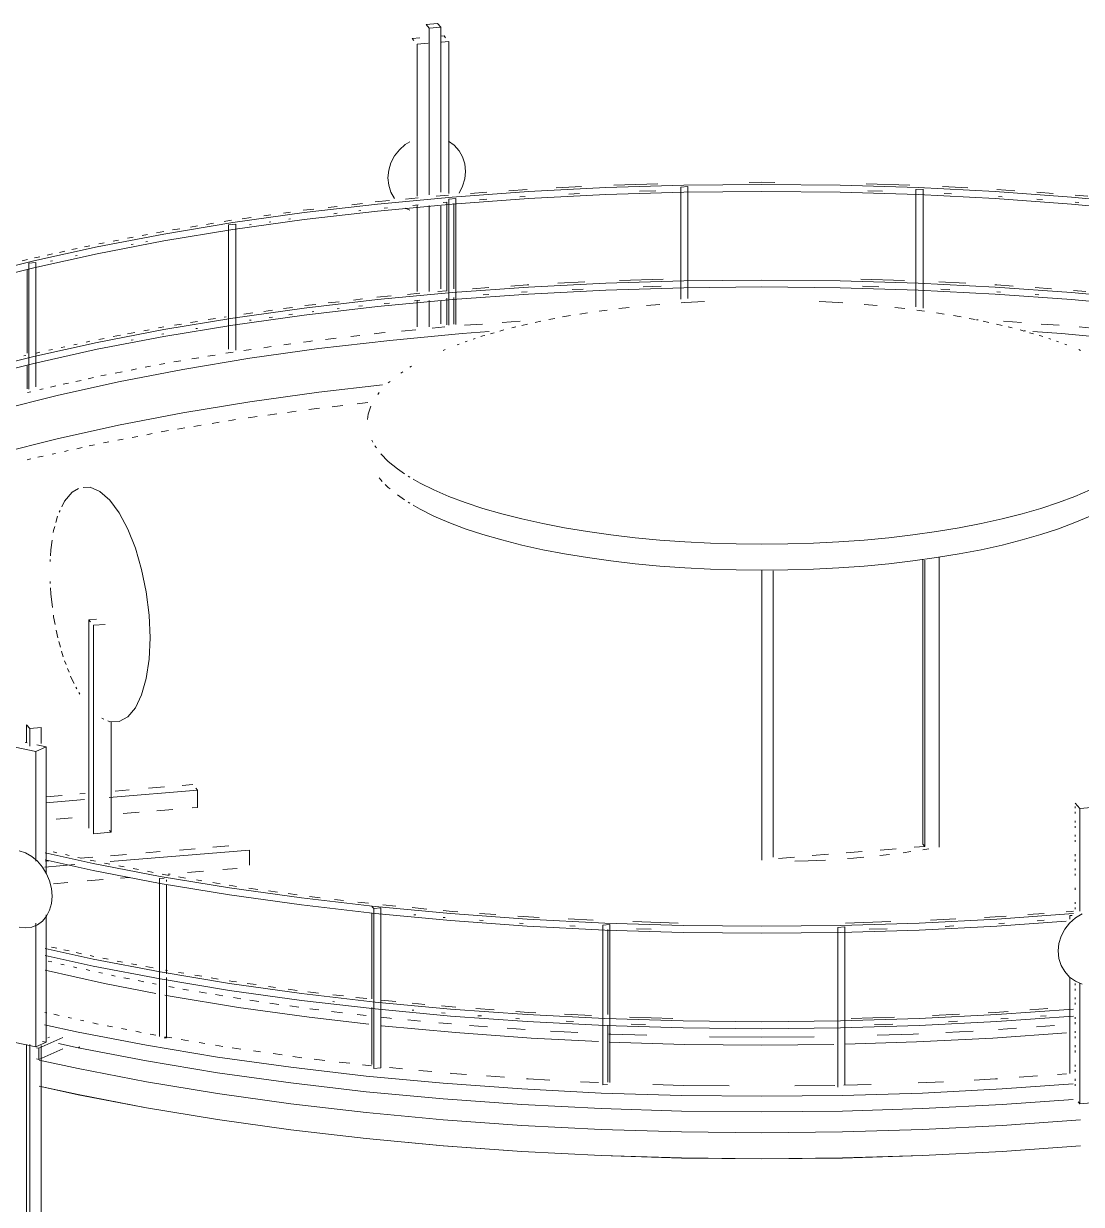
# Paper-space layout '02 Elevations and 3D' of a CAD drawing. Header units: millimetres. Extents: x 5 to 415, y 7 to 290.
# Drawn here: x 263.52 to 290.34, y 184.59 to 214.51 of the extents above; entities that cross this region are included whole.
import ezdxf

# ---------------------------------------------------------------- set-up
doc = ezdxf.new("R2010")
doc.units = ezdxf.units.MM
doc.layers.add('GEOMETRY', color=7, linetype='Continuous')

# ---------------------------------------------------------------- blocks, each defined once
blk = doc.blocks.new('SHEET_02')
at = {"layer": 'GEOMETRY', "lineweight": 13}
for p, q in [((274.018, 214.514), (273.727, 214.49)), ((273.727, 214.49), (273.805, 214.4)), ((273.805, 214.4), (274.096, 214.424)), ((273.805, 210.171), (273.805, 214.4)), ((274.096, 214.424), (274.018, 214.514)), ((274.096, 210.24), (274.096, 214.424)), ((273.567, 214.151), (273.377, 214.136)), ((273.377, 214.136), (273.417, 214.09)), ((273.497, 213.997), (273.781, 214.021)), ((273.497, 210.143), (273.497, 213.997)), ((274.182, 214.202), (274.088, 214.194)), ((274.113, 214.048), (274.302, 214.064)), ((274.222, 214.156), (274.182, 214.202)), ((274.302, 214.064), (274.302, 210.21)), ((273.048, 211.315), (272.926, 211.159)), ((273.197, 211.448), (273.048, 211.315)), ((273.311, 211.517), (273.197, 211.448)), ((274.44, 211.431), (274.29, 211.539)), ((274.562, 211.294), (274.44, 211.431)), ((274.653, 211.134), (274.562, 211.294)), ((272.835, 210.984), (272.779, 210.797)), ((272.926, 211.159), (272.835, 210.984)), ((274.709, 210.957), (274.653, 211.134)), ((272.779, 210.797), (272.76, 210.607)), ((274.728, 210.77), (274.709, 210.957)), ((274.709, 210.579), (274.728, 210.77)), ((272.76, 210.607), (272.779, 210.419)), ((272.779, 210.419), (272.835, 210.242)), ((274.562, 210.218), (274.653, 210.393)), ((274.653, 210.393), (274.709, 210.579)), ((277.02, 210.351), (277.662, 210.384)), ((280.257, 210.417), (278.282, 210.357)), ((278.489, 210.421), (279.598, 210.455)), ((282.24, 210.437), (280.257, 210.417)), ((281.915, 210.491), (282.24, 210.495)), ((282.24, 210.495), (282.565, 210.491)), ((284.224, 210.417), (282.24, 210.437)), ((286.199, 210.357), (284.224, 210.417)), ((284.883, 210.455), (285.992, 210.421)), ((286.818, 210.384), (287.46, 210.351)), ((274.391, 210.118), (272.492, 209.94)), ((272.835, 210.242), (272.926, 210.082)), ((273.206, 210.067), (273.524, 210.097)), ((273.979, 210.139), (274.297, 210.169)), ((276.324, 210.257), (274.391, 210.118)), ((274.852, 210.21), (275.269, 210.24)), ((275.824, 210.28), (276.287, 210.313)), ((276.241, 210.134), (276.102, 210.124)), ((278.282, 210.357), (276.324, 210.257)), ((276.324, 210.081), (278.282, 210.181)), ((277.616, 210.205), (277.341, 210.191)), ((278.282, 210.181), (280.257, 210.241)), ((279.551, 210.277), (279.135, 210.265)), ((280.185, 210.367), (280.364, 210.382)), ((280.185, 207.531), (280.185, 210.367)), ((280.257, 210.241), (282.24, 210.261)), ((280.364, 207.546), (280.364, 210.382)), ((282.24, 210.261), (284.224, 210.241)), ((284.224, 210.241), (286.199, 210.181)), ((285.298, 210.266), (284.929, 210.277)), ((286.145, 210.306), (286.324, 210.321)), ((286.145, 207.336), (286.145, 210.306)), ((288.157, 210.257), (286.199, 210.357)), ((286.199, 210.181), (288.157, 210.081)), ((286.324, 207.306), (286.324, 210.321)), ((287.047, 210.196), (286.864, 210.205)), ((290.089, 210.118), (288.157, 210.257)), ((288.193, 210.313), (288.656, 210.28)), ((288.332, 210.127), (288.239, 210.134)), ((289.211, 210.24), (289.628, 210.21)), ((291.988, 209.94), (290.089, 210.118)), ((290.183, 210.169), (290.501, 210.139)), ((270.609, 209.782), (270.883, 209.814)), ((272.492, 209.94), (270.634, 209.724)), ((271.247, 209.856), (271.475, 209.883)), ((271.84, 209.925), (272.113, 209.957)), ((272.432, 209.994), (272.796, 210.028)), ((272.492, 209.764), (274.391, 209.942)), ((272.751, 209.848), (272.66, 209.839)), ((273.197, 209.837), (273.311, 209.787)), ((273.524, 209.92), (273.388, 209.908)), ((273.497, 207.723), (273.497, 209.919)), ((273.805, 207.723), (273.805, 209.904)), ((274.096, 207.791), (274.096, 209.884)), ((274.252, 209.989), (274.161, 209.98)), ((274.254, 207.736), (274.254, 209.987)), ((274.301, 210.067), (274.48, 210.081)), ((274.301, 206.871), (274.301, 210.067)), ((274.391, 209.942), (276.324, 210.081)), ((274.432, 209.957), (274.432, 207.796)), ((274.48, 206.886), (274.48, 210.081)), ((275.269, 210.064), (275.084, 210.051)), ((288.157, 210.081), (290.089, 209.942)), ((289.35, 210.054), (289.211, 210.064)), ((290.089, 209.942), (291.988, 209.764)), ((290.274, 209.984), (290.183, 209.993)), ((268.61, 209.5), (268.745, 209.522)), ((268.745, 209.522), (268.79, 209.529)), ((270.634, 209.724), (268.827, 209.471)), ((268.827, 209.295), (270.634, 209.548)), ((269.063, 209.567), (269.291, 209.599)), ((269.609, 209.643), (269.791, 209.669)), ((269.791, 209.493), (269.745, 209.486)), ((270.109, 209.713), (270.291, 209.739)), ((270.291, 209.563), (270.245, 209.556)), ((270.634, 209.548), (272.492, 209.764)), ((271.475, 209.707), (271.384, 209.696)), ((272.068, 209.776), (272.022, 209.77)), ((266.892, 209.214), (266.984, 209.231)), ((266.984, 209.231), (267.074, 209.246)), ((268.827, 209.471), (267.077, 209.182)), ((267.077, 209.006), (268.827, 209.295)), ((267.3, 209.284), (267.481, 209.313)), ((267.752, 209.358), (267.932, 209.388)), ((268.158, 209.425), (268.339, 209.455)), ((268.72, 209.417), (268.899, 209.432)), ((268.72, 206.267), (268.72, 209.417)), ((268.899, 206.237), (268.899, 209.432)), ((269.291, 209.423), (269.245, 209.416)), ((267.077, 209.182), (265.391, 208.858)), ((265.391, 208.682), (267.077, 209.006)), ((265.426, 208.932), (265.563, 208.958)), ((265.793, 209.002), (265.93, 209.029)), ((266.159, 209.073), (266.297, 209.099)), ((266.297, 208.923), (266.251, 208.914)), ((266.526, 209.143), (266.663, 209.17)), ((266.663, 208.994), (266.617, 208.985)), ((265.391, 208.858), (263.778, 208.501)), ((263.778, 208.325), (265.391, 208.682)), ((263.801, 208.576), (263.936, 208.606)), ((264.116, 208.646), (264.252, 208.676)), ((264.432, 208.716), (264.567, 208.746)), ((264.748, 208.786), (264.883, 208.816)), ((264.883, 208.64), (264.838, 208.63)), ((265.063, 208.856), (265.198, 208.886)), ((263.778, 208.501), (262.244, 208.112)), ((262.244, 207.936), (263.778, 208.325)), ((263.484, 208.5), (263.62, 208.535)), ((263.656, 208.444), (263.835, 208.459)), ((263.656, 205.249), (263.656, 208.444)), ((263.835, 205.309), (263.835, 208.459)), ((264.252, 208.5), (264.207, 208.49)), ((263.609, 206.159), (263.609, 208.275)), ((280.257, 207.996), (278.282, 207.936)), ((278.627, 208.004), (279.736, 208.037)), ((282.24, 208.016), (280.257, 207.996)), ((284.224, 207.996), (282.24, 208.016)), ((286.199, 207.936), (284.224, 207.996)), ((284.744, 208.037), (285.853, 208.004)), ((274.391, 207.696), (272.492, 207.518)), ((274.025, 207.722), (274.252, 207.743)), ((276.324, 207.836), (274.391, 207.696)), ((274.899, 207.792), (275.315, 207.822)), ((275.871, 207.862), (276.287, 207.892)), ((276.287, 207.716), (276.149, 207.706)), ((276.287, 207.892), (276.333, 207.894)), ((278.282, 207.936), (276.324, 207.836)), ((276.324, 207.66), (278.282, 207.759)), ((277.066, 207.932), (277.754, 207.967)), ((277.708, 207.788), (277.433, 207.774)), ((278.282, 207.759), (280.257, 207.82)), ((279.69, 207.86), (279.228, 207.846)), ((280.257, 207.82), (282.24, 207.84)), ((282.24, 207.84), (284.224, 207.82)), ((284.224, 207.82), (286.199, 207.759)), ((285.206, 207.847), (284.79, 207.86)), ((288.157, 207.836), (286.199, 207.936)), ((286.199, 207.759), (288.157, 207.66)), ((286.727, 207.967), (287.414, 207.932)), ((287.002, 207.776), (286.772, 207.788)), ((288.147, 207.894), (288.193, 207.892)), ((290.089, 207.696), (288.157, 207.836)), ((288.193, 207.892), (288.609, 207.862)), ((288.285, 207.709), (288.193, 207.716)), ((289.165, 207.822), (289.582, 207.792)), ((291.988, 207.518), (290.089, 207.696)), ((290.137, 207.752), (290.456, 207.722)), ((272.492, 207.518), (270.634, 207.302)), ((270.655, 207.366), (270.928, 207.398)), ((271.247, 207.435), (271.521, 207.467)), ((271.885, 207.509), (272.113, 207.536)), ((272.478, 207.577), (272.842, 207.611)), ((272.492, 207.342), (274.391, 207.52)), ((272.796, 207.431), (272.66, 207.418)), ((273.251, 207.649), (273.57, 207.679)), ((273.57, 207.503), (273.433, 207.49)), ((273.497, 206.826), (273.497, 207.499)), ((273.805, 206.832), (273.805, 207.5)), ((274.096, 206.901), (274.096, 207.48)), ((274.254, 206.881), (274.254, 207.556)), ((274.391, 207.52), (276.324, 207.66)), ((274.432, 207.571), (274.432, 206.896)), ((275.315, 207.646), (275.176, 207.636)), ((279.314, 207.366), (279.651, 207.398)), ((280.19, 207.437), (280.288, 207.444)), ((280.288, 207.444), (280.785, 207.469)), ((283.695, 207.469), (284.192, 207.444)), ((284.192, 207.444), (284.29, 207.437)), ((284.829, 207.398), (285.166, 207.366)), ((288.157, 207.66), (290.089, 207.52)), ((289.257, 207.639), (289.165, 207.646)), ((290.089, 207.52), (291.988, 207.342)), ((270.634, 207.302), (268.827, 207.049)), ((268.827, 206.873), (270.634, 207.126)), ((269.109, 207.152), (269.336, 207.183)), ((269.609, 207.222), (269.836, 207.253)), ((270.109, 207.292), (270.336, 207.323)), ((270.336, 207.147), (270.245, 207.135)), ((270.634, 207.126), (272.492, 207.342)), ((270.883, 207.216), (270.837, 207.211)), ((271.521, 207.29), (271.475, 207.285)), ((272.113, 207.359), (272.022, 207.349)), ((277.238, 207.089), (277.383, 207.113)), ((277.623, 207.153), (277.816, 207.185)), ((278.114, 207.226), (278.313, 207.254)), ((278.616, 207.292), (278.871, 207.321)), ((285.609, 207.321), (285.864, 207.292)), ((286.168, 207.254), (286.366, 207.226)), ((286.665, 207.185), (286.857, 207.153)), ((287.098, 207.113), (287.242, 207.089)), ((266.938, 206.801), (266.984, 206.81)), ((266.984, 206.81), (267.074, 206.825)), ((268.827, 207.049), (267.077, 206.76)), ((267.077, 206.584), (268.827, 206.873)), ((267.345, 206.869), (267.526, 206.899)), ((267.752, 206.937), (267.932, 206.966)), ((268.203, 207.011), (268.384, 207.041)), ((268.61, 207.078), (268.655, 207.086)), ((269.291, 207.001), (269.245, 206.995)), ((269.836, 207.077), (269.745, 207.065)), ((273.879, 206.795), (274.2, 206.825)), ((274.702, 206.868), (275.158, 206.9)), ((275.658, 206.937), (276.114, 206.969)), ((275.897, 206.8), (275.998, 206.826)), ((276.15, 206.865), (276.295, 206.897)), ((276.489, 206.939), (276.634, 206.972)), ((276.834, 207.011), (276.986, 207.041)), ((277.188, 207.079), (277.238, 207.089)), ((287.242, 207.089), (287.292, 207.079)), ((287.495, 207.041), (287.646, 207.011)), ((287.678, 207.01), (287.724, 207.008)), ((287.846, 206.972), (287.991, 206.939)), ((288.185, 206.897), (288.33, 206.865)), ((288.366, 206.969), (288.822, 206.937)), ((288.482, 206.826), (288.583, 206.8)), ((289.322, 206.9), (289.778, 206.868)), ((290.28, 206.825), (290.601, 206.795)), ((267.077, 206.76), (265.391, 206.436)), ((265.391, 206.26), (267.077, 206.584)), ((265.426, 206.51), (265.563, 206.537)), ((265.793, 206.581), (265.976, 206.616)), ((266.159, 206.651), (266.343, 206.687)), ((266.297, 206.502), (266.251, 206.493)), ((266.572, 206.731), (266.709, 206.757)), ((267.074, 206.649), (267.029, 206.641)), ((267.932, 206.79), (267.887, 206.783)), ((271.172, 206.509), (271.448, 206.542)), ((271.815, 206.584), (272.045, 206.611)), ((272.412, 206.654), (272.596, 206.675)), ((272.596, 206.675), (272.688, 206.684)), ((274.643, 206.658), (272.804, 206.485)), ((273.1, 206.722), (273.467, 206.757)), ((275.327, 206.707), (274.643, 206.658)), ((274.918, 206.516), (274.968, 206.532)), ((275.117, 206.581), (275.167, 206.598)), ((275.167, 206.598), (275.214, 206.612)), ((275.358, 206.653), (275.453, 206.681)), ((275.597, 206.722), (275.644, 206.736)), ((275.644, 206.736), (275.695, 206.749)), ((288.785, 206.749), (288.836, 206.736)), ((288.836, 206.736), (288.884, 206.722)), ((288.925, 206.724), (288.879, 206.727)), ((289.027, 206.681), (289.123, 206.653)), ((289.838, 206.658), (289.108, 206.71)), ((289.266, 206.612), (289.314, 206.598)), ((289.314, 206.598), (289.363, 206.581)), ((289.513, 206.532), (289.562, 206.516)), ((291.676, 206.485), (289.838, 206.658)), ((265.391, 206.436), (263.778, 206.079)), ((263.778, 205.903), (265.391, 206.26)), ((264.161, 206.234), (264.252, 206.254)), ((264.477, 206.304), (264.567, 206.324)), ((264.793, 206.374), (264.883, 206.394)), ((265.108, 206.444), (265.198, 206.464)), ((269.108, 206.23), (269.291, 206.256)), ((271.007, 206.276), (269.257, 206.031)), ((269.612, 206.301), (269.796, 206.327)), ((270.117, 206.372), (270.3, 206.397)), ((270.621, 206.442), (270.759, 206.461)), ((270.759, 206.461), (270.85, 206.472)), ((272.804, 206.485), (271.007, 206.276)), ((274.161, 206.232), (274.208, 206.253)), ((274.511, 206.372), (274.563, 206.392)), ((274.719, 206.45), (274.769, 206.467)), ((289.711, 206.467), (289.761, 206.45)), ((289.917, 206.392), (289.969, 206.372)), ((290.272, 206.253), (290.319, 206.232)), ((263.778, 206.079), (262.244, 205.69)), ((262.244, 205.514), (263.778, 205.903)), ((263.529, 206.09), (263.575, 206.102)), ((263.846, 206.165), (263.936, 206.184)), ((266.968, 205.873), (267.104, 205.899)), ((267.33, 205.94), (267.512, 205.97)), ((269.257, 206.031), (267.563, 205.752)), ((267.785, 206.015), (267.968, 206.045)), ((268.196, 206.083), (268.378, 206.113)), ((268.651, 206.158), (268.833, 206.188)), ((263.609, 205.259), (263.609, 205.844)), ((265.48, 205.584), (265.571, 205.605)), ((265.571, 205.605), (265.616, 205.613)), ((265.842, 205.657), (266.022, 205.691)), ((267.563, 205.752), (265.932, 205.438)), ((266.247, 205.735), (266.383, 205.761)), ((266.608, 205.804), (266.743, 205.83)), ((273.088, 205.656), (273.133, 205.687)), ((273.312, 205.805), (273.356, 205.83)), ((264.204, 205.302), (264.34, 205.332)), ((265.932, 205.438), (264.37, 205.092)), ((264.523, 205.372), (264.659, 205.403)), ((264.842, 205.443), (264.979, 205.473)), ((265.161, 205.514), (265.298, 205.544)), ((271.007, 205.176), (272.62, 205.363)), ((272.767, 205.406), (272.814, 205.444)), ((264.37, 205.092), (262.885, 204.716)), ((263.618, 205.161), (263.708, 205.183)), ((263.931, 205.24), (263.976, 205.251)), ((263.976, 205.251), (264.021, 205.261)), ((269.257, 204.931), (271.007, 205.176)), ((272.503, 205.114), (272.54, 205.163)), ((267.563, 204.651), (269.257, 204.931)), ((270.753, 204.734), (271.025, 204.765)), ((271.343, 204.802), (271.615, 204.834)), ((271.978, 204.876), (272.25, 204.908)), ((272.258, 204.614), (272.322, 204.816)), ((265.932, 204.337), (267.563, 204.651)), ((268.299, 204.381), (268.483, 204.411)), ((268.714, 204.449), (268.806, 204.464)), ((268.806, 204.464), (268.897, 204.477)), ((269.214, 204.521), (269.44, 204.553)), ((269.712, 204.591), (269.938, 204.623)), ((270.209, 204.661), (270.436, 204.693)), ((272.244, 204.479), (272.258, 204.614)), ((264.37, 203.992), (265.932, 204.337)), ((266.643, 204.096), (266.78, 204.122)), ((267.008, 204.166), (267.054, 204.175)), ((267.054, 204.175), (267.192, 204.198)), ((267.423, 204.236), (267.607, 204.266)), ((267.838, 204.304), (268.022, 204.335)), ((262.885, 203.615), (264.37, 203.992)), ((265.186, 203.811), (265.321, 203.841)), ((265.548, 203.886), (265.685, 203.912)), ((265.913, 203.956), (266.05, 203.982)), ((266.278, 204.026), (266.415, 204.052)), ((272.375, 203.909), (272.349, 203.959)), ((272.466, 203.76), (272.429, 203.809)), ((263.885, 203.523), (264.019, 203.552)), ((264.244, 203.602), (264.333, 203.622)), ((264.558, 203.672), (264.648, 203.692)), ((264.872, 203.741), (265.007, 203.771)), ((272.767, 203.418), (272.577, 203.612)), ((263.615, 203.458), (263.705, 203.481)), ((272.998, 203.229), (272.767, 203.418)), ((273.178, 203.106), (272.998, 203.229)), ((272.54, 203.001), (272.577, 202.952)), ((272.577, 202.952), (272.615, 202.913)), ((273.312, 203.019), (273.268, 203.045)), ((273.577, 202.866), (273.4, 202.968)), ((264.558, 202.412), (264.751, 202.64)), ((264.751, 202.64), (264.916, 202.729)), ((265.03, 202.76), (265.209, 202.764)), ((265.209, 202.764), (265.457, 202.654)), ((265.457, 202.654), (265.705, 202.435)), ((272.691, 202.835), (272.767, 202.758)), ((272.767, 202.758), (272.814, 202.72)), ((273.922, 202.695), (273.577, 202.866)), ((274.304, 202.53), (273.922, 202.695)), ((290.558, 202.695), (290.176, 202.53)), ((264.49, 202.271), (264.558, 202.412)), ((265.705, 202.435), (265.944, 202.114)), ((272.998, 202.569), (273.178, 202.446)), ((273.268, 202.384), (273.312, 202.359)), ((273.4, 202.308), (273.577, 202.206)), ((274.719, 202.374), (274.304, 202.53)), ((275.167, 202.226), (274.719, 202.374)), ((289.761, 202.374), (289.314, 202.226)), ((290.176, 202.53), (289.761, 202.374)), ((264.341, 201.874), (264.385, 202.031)), ((264.422, 202.13), (264.445, 202.177)), ((265.944, 202.114), (266.164, 201.704)), ((273.577, 202.206), (273.922, 202.034)), ((273.922, 202.034), (274.304, 201.87)), ((275.644, 202.088), (275.167, 202.226)), ((276.15, 201.96), (275.644, 202.088)), ((288.836, 202.088), (288.33, 201.96)), ((289.314, 202.226), (288.836, 202.088)), ((290.176, 201.87), (290.558, 202.034)), ((264.282, 201.666), (264.312, 201.77)), ((274.304, 201.87), (274.719, 201.713)), ((274.719, 201.713), (275.167, 201.566)), ((276.682, 201.842), (276.15, 201.96)), ((277.238, 201.735), (276.682, 201.842)), ((277.816, 201.64), (277.238, 201.735)), ((287.242, 201.735), (286.665, 201.64)), ((287.798, 201.842), (287.242, 201.735)), ((288.33, 201.96), (287.798, 201.842)), ((289.314, 201.566), (289.761, 201.713)), ((289.761, 201.713), (290.176, 201.87)), ((264.21, 201.177), (264.246, 201.422)), ((264.275, 201.617), (264.282, 201.666)), ((266.164, 201.704), (266.356, 201.22)), ((275.167, 201.566), (275.644, 201.427)), ((275.644, 201.427), (276.15, 201.299)), ((278.412, 201.556), (277.816, 201.64)), ((279.025, 201.485), (278.412, 201.556)), ((279.651, 201.426), (279.025, 201.485)), ((280.288, 201.38), (279.651, 201.426)), ((284.829, 201.426), (284.192, 201.38)), ((285.456, 201.485), (284.829, 201.426)), ((286.068, 201.556), (285.456, 201.485)), ((286.665, 201.64), (286.068, 201.556)), ((288.33, 201.299), (288.836, 201.427)), ((288.836, 201.427), (289.314, 201.566)), ((264.203, 201.029), (264.21, 201.177)), ((266.356, 201.22), (266.515, 200.681)), ((276.15, 201.299), (276.682, 201.181)), ((276.682, 201.181), (277.238, 201.075)), ((280.934, 201.347), (280.288, 201.38)), ((281.586, 201.327), (280.934, 201.347)), ((282.24, 201.321), (281.586, 201.327)), ((282.894, 201.327), (282.24, 201.321)), ((283.546, 201.347), (282.894, 201.327)), ((284.192, 201.38), (283.546, 201.347)), ((287.242, 201.075), (287.798, 201.181)), ((287.798, 201.181), (288.33, 201.299)), ((264.197, 200.881), (264.199, 200.931)), ((277.238, 201.075), (277.816, 200.979)), ((277.816, 200.979), (278.412, 200.896)), ((278.412, 200.896), (279.025, 200.824)), ((279.025, 200.824), (279.651, 200.766)), ((284.829, 200.766), (285.456, 200.824)), ((285.456, 200.824), (286.068, 200.896)), ((286.068, 200.896), (286.665, 200.979)), ((286.321, 193.717), (286.321, 200.93)), ((286.369, 193.662), (286.369, 200.919)), ((286.665, 200.979), (287.242, 201.075)), ((286.733, 200.989), (286.733, 193.642)), ((266.515, 200.681), (266.632, 200.109)), ((279.651, 200.766), (280.288, 200.72)), ((280.288, 200.72), (280.934, 200.687)), ((280.934, 200.687), (281.586, 200.667)), ((281.586, 200.667), (282.24, 200.66)), ((282.24, 200.66), (282.894, 200.667)), ((282.24, 193.315), (282.24, 200.662)), ((282.523, 200.645), (282.523, 193.388)), ((282.894, 200.667), (283.546, 200.687)), ((283.546, 200.687), (284.192, 200.72)), ((284.192, 200.72), (284.829, 200.766)), ((264.199, 200.322), (264.197, 200.374)), ((264.21, 200.06), (264.203, 200.217)), ((264.252, 199.719), (264.21, 200.06)), ((266.632, 200.109), (266.705, 199.524)), ((264.282, 199.476), (264.276, 199.524)), ((264.322, 199.285), (264.282, 199.476)), ((265.372, 199.419), (265.174, 199.403)), ((265.174, 199.403), (265.214, 199.356)), ((265.174, 194.119), (265.174, 199.403)), ((266.705, 199.524), (266.729, 198.949)), ((264.39, 198.951), (264.351, 199.142)), ((265.294, 199.264), (265.592, 199.289)), ((265.294, 193.981), (265.294, 199.264)), ((264.457, 198.707), (264.414, 198.854)), ((266.729, 198.949), (266.705, 198.407)), ((264.529, 198.462), (264.486, 198.609)), ((264.597, 198.268), (264.558, 198.365)), ((264.674, 198.074), (264.635, 198.171)), ((266.705, 198.407), (266.632, 197.918)), ((264.751, 197.881), (264.712, 197.978)), ((264.8, 197.79), (264.751, 197.881)), ((266.632, 197.918), (266.515, 197.502)), ((264.873, 197.653), (264.848, 197.699)), ((264.946, 197.516), (264.922, 197.562)), ((266.515, 197.502), (266.356, 197.173)), ((266.164, 196.944), (265.944, 196.826)), ((266.356, 197.173), (266.164, 196.944)), ((263.599, 196.74), (263.677, 196.65)), ((263.599, 196.295), (263.599, 196.74)), ((263.677, 196.65), (263.967, 196.674)), ((263.677, 196.205), (263.677, 196.65)), ((263.967, 196.273), (263.967, 196.674)), ((265.556, 196.887), (265.507, 196.909)), ((265.705, 196.821), (265.656, 196.843)), ((265.944, 196.826), (265.705, 196.821)), ((265.741, 194.018), (265.741, 196.818)), ((263.15, 196.212), (263.832, 196.064)), ((263.61, 196.287), (263.562, 196.297)), ((263.832, 196.064), (264.098, 196.181)), ((263.832, 193.285), (263.832, 196.064)), ((264.098, 196.181), (263.854, 196.234)), ((264.098, 192.999), (264.098, 196.181)), ((267.093, 195.167), (266.691, 195.133)), ((267.809, 195.226), (267.54, 195.204)), ((267.928, 195.088), (267.888, 195.134)), ((264.083, 194.769), (265.067, 194.851)), ((264.5, 194.952), (264.097, 194.919)), ((265.081, 195), (264.947, 194.989)), ((265.693, 194.903), (267.928, 195.088)), ((266.199, 195.093), (265.841, 195.063)), ((267.928, 194.647), (267.928, 195.088)), ((266.453, 194.525), (266.05, 194.492)), ((267.302, 194.596), (266.9, 194.562)), ((267.928, 194.647), (267.794, 194.636)), ((290.178, 194.76), (290.298, 194.622)), ((290.178, 194.67), (290.178, 194.626)), ((290.178, 194.536), (290.178, 194.491)), ((290.298, 194.622), (291.103, 194.688)), ((290.298, 192.022), (290.298, 194.622)), ((264.754, 194.385), (264.351, 194.351)), ((290.178, 194.312), (290.178, 194.267)), ((265.741, 194.018), (265.294, 193.981)), ((265.701, 194.064), (265.741, 194.018)), ((290.178, 194.177), (290.178, 194.133)), ((290.178, 193.953), (290.178, 193.908)), ((268.724, 193.673), (268.322, 193.639)), ((286.369, 193.662), (286.097, 193.64)), ((286.321, 193.717), (286.369, 193.662)), ((290.178, 193.819), (290.178, 193.774)), ((263.411, 193.549), (263.574, 193.495)), ((263.574, 193.495), (263.731, 193.406)), ((263.731, 193.406), (263.875, 193.285)), ((265.289, 193.226), (264.071, 193.496)), ((264.271, 193.522), (264.361, 193.502)), ((264.585, 193.452), (264.674, 193.433)), ((264.898, 193.383), (264.988, 193.363)), ((265.281, 193.387), (264.968, 193.362)), ((265.714, 193.275), (269.246, 193.568)), ((266.131, 193.458), (265.728, 193.424)), ((266.98, 193.528), (266.622, 193.499)), ((267.875, 193.602), (267.472, 193.569)), ((269.246, 193.182), (269.246, 193.568)), ((283.066, 193.389), (282.659, 193.355)), ((283.925, 193.46), (283.518, 193.426)), ((284.785, 193.531), (284.378, 193.497)), ((284.566, 193.365), (284.409, 193.353)), ((284.821, 193.389), (284.566, 193.365)), ((285.478, 193.458), (285.228, 193.429)), ((285.645, 193.602), (285.238, 193.568)), ((286.019, 193.529), (285.825, 193.502)), ((286.473, 193.599), (286.318, 193.574)), ((290.178, 193.46), (290.178, 193.415)), ((290.178, 193.326), (290.178, 193.281)), ((263.875, 193.285), (264.001, 193.138)), ((264.001, 193.138), (264.105, 192.968)), ((264.059, 193.138), (264.819, 193.201)), ((264.071, 193.32), (265.289, 193.05)), ((264.163, 193.295), (264.074, 193.287)), ((265.212, 193.313), (265.347, 193.284)), ((266.984, 192.9), (265.289, 193.226)), ((265.289, 193.05), (266.984, 192.724)), ((265.574, 193.239), (265.71, 193.212)), ((265.938, 193.169), (266.075, 193.142)), ((266.302, 193.099), (266.439, 193.072)), ((266.667, 193.029), (266.803, 193.002)), ((268.084, 193.031), (267.681, 192.998)), ((268.933, 193.101), (268.576, 193.072)), ((283.413, 193.294), (283.072, 193.283)), ((283.848, 193.316), (283.413, 193.294)), ((290.178, 193.102), (290.178, 193.057)), ((264.105, 192.968), (264.182, 192.784)), ((264.182, 192.784), (264.23, 192.592)), ((264.641, 192.746), (264.283, 192.716)), ((265.535, 192.82), (265.132, 192.787)), ((266.206, 192.876), (265.982, 192.857)), ((266.965, 192.846), (267.084, 192.856)), ((266.965, 188.84), (266.965, 192.846)), ((268.745, 192.609), (266.984, 192.9)), ((267.031, 192.959), (267.077, 192.95)), ((267.077, 192.95), (267.215, 192.927)), ((267.144, 192.771), (267.144, 192.816)), ((267.234, 192.961), (267.189, 192.957)), ((267.445, 192.889), (267.629, 192.859)), ((267.906, 192.813), (268.044, 192.79)), ((268.32, 192.745), (268.504, 192.714)), ((290.178, 192.967), (290.178, 192.922)), ((264.23, 192.592), (264.246, 192.4)), ((266.984, 192.724), (268.745, 192.433)), ((267.144, 190.43), (267.144, 192.681)), ((268.735, 192.676), (268.827, 192.661)), ((270.564, 192.355), (268.745, 192.609)), ((268.745, 192.433), (270.564, 192.179)), ((268.827, 192.661), (268.917, 192.648)), ((269.234, 192.604), (269.46, 192.572)), ((269.731, 192.534), (269.957, 192.503)), ((270.228, 192.465), (270.454, 192.433)), ((290.178, 192.609), (290.178, 192.564)), ((264.23, 192.214), (264.182, 192.043)), ((264.246, 192.4), (264.23, 192.214)), ((272.432, 192.138), (270.564, 192.355)), ((270.564, 192.179), (272.432, 191.961)), ((270.77, 192.392), (271.042, 192.36)), ((271.405, 192.318), (271.631, 192.292)), ((271.994, 192.25), (272.265, 192.218)), ((272.349, 192.141), (272.397, 192.086)), ((274.343, 191.958), (272.432, 192.138)), ((272.631, 192.179), (272.955, 192.148)), ((290.178, 192.25), (290.178, 192.205)), ((264.105, 191.892), (264.001, 191.768)), ((264.098, 188.696), (264.098, 191.923)), ((264.182, 192.043), (264.105, 191.892)), ((272.349, 189.8), (272.349, 191.961)), ((272.397, 192.086), (272.575, 192.1)), ((272.397, 188.035), (272.397, 192.086)), ((272.432, 191.961), (274.343, 191.782)), ((272.575, 188.05), (272.575, 192.1)), ((273.372, 192.109), (273.742, 192.074)), ((273.465, 191.924), (273.418, 191.929)), ((274.159, 192.035), (274.391, 192.014)), ((274.206, 191.855), (274.159, 191.859)), ((276.287, 191.818), (274.343, 191.958)), ((274.391, 192.014), (274.529, 192.004)), ((275.081, 191.964), (275.495, 191.934)), ((276.048, 191.894), (276.324, 191.874)), ((276.324, 191.874), (276.597, 191.86)), ((287.883, 191.86), (288.157, 191.874)), ((288.157, 191.874), (288.433, 191.894)), ((290.137, 191.958), (288.193, 191.818)), ((288.985, 191.934), (289.399, 191.964)), ((289.951, 192.004), (290.089, 192.014)), ((290.041, 191.719), (290.19, 191.852)), ((290.048, 191.907), (290.107, 191.912)), ((290.048, 191.817), (290.048, 191.907)), ((290.089, 192.014), (290.136, 192.018)), ((290.178, 192.116), (290.178, 192.071)), ((290.19, 191.852), (290.36, 191.955)), ((263.574, 191.595), (263.411, 191.612)), ((263.731, 191.616), (263.574, 191.595)), ((263.875, 191.675), (263.731, 191.616)), ((263.832, 188.579), (263.832, 191.716)), ((264.001, 191.768), (263.875, 191.675)), ((274.343, 191.782), (276.287, 191.642)), ((275.173, 191.781), (275.081, 191.788)), ((276.186, 191.708), (276.094, 191.715)), ((278.257, 191.718), (276.287, 191.818)), ((276.287, 191.642), (278.257, 191.542)), ((277.325, 191.823), (277.963, 191.791)), ((277.508, 191.638), (277.371, 191.645)), ((278.204, 191.667), (278.383, 191.682)), ((278.204, 187.616), (278.204, 191.667)), ((280.244, 191.657), (278.257, 191.718)), ((278.257, 191.542), (280.244, 191.481)), ((278.335, 191.557), (278.335, 189.397)), ((278.383, 187.676), (278.383, 191.682)), ((278.971, 191.754), (280.119, 191.719)), ((279.43, 191.563), (279.062, 191.575)), ((282.24, 191.637), (280.244, 191.657)), ((284.236, 191.657), (282.24, 191.637)), ((284.164, 191.607), (284.343, 191.622)), ((284.164, 187.556), (284.164, 191.607)), ((286.223, 191.718), (284.236, 191.657)), ((284.236, 191.481), (286.223, 191.542)), ((284.343, 187.616), (284.343, 191.622)), ((284.361, 191.719), (285.51, 191.754)), ((285.418, 191.575), (284.958, 191.561)), ((288.193, 191.818), (286.223, 191.718)), ((286.223, 191.542), (288.193, 191.642)), ((286.517, 191.791), (287.155, 191.823)), ((287.109, 191.645), (286.882, 191.633)), ((288.193, 191.642), (289.952, 191.769)), ((288.387, 191.715), (288.249, 191.705)), ((289.399, 191.788), (289.215, 191.775)), ((289.827, 191.387), (289.918, 191.562)), ((289.918, 191.562), (290.041, 191.719)), ((280.244, 191.481), (282.24, 191.461)), ((282.24, 191.461), (284.236, 191.481)), ((289.771, 191.2), (289.827, 191.387)), ((265.289, 190.805), (264.071, 191.074)), ((264.226, 191.11), (264.361, 191.08)), ((264.54, 191.041), (264.674, 191.011)), ((264.854, 190.971), (264.988, 190.941)), ((289.752, 191.01), (289.771, 191.2)), ((289.771, 190.823), (289.752, 191.01)), ((264.071, 190.898), (265.289, 190.628)), ((264.145, 190.756), (264.235, 190.733)), ((264.462, 190.679), (264.554, 190.659)), ((265.212, 190.892), (265.302, 190.872)), ((266.984, 190.479), (265.289, 190.805)), ((265.528, 190.826), (265.665, 190.8)), ((265.892, 190.756), (266.029, 190.73)), ((266.257, 190.686), (266.393, 190.66)), ((289.827, 190.645), (289.771, 190.823)), ((289.918, 190.486), (289.827, 190.645)), ((265.571, 190.187), (264.067, 190.52)), ((264.783, 190.608), (264.875, 190.587)), ((265.105, 190.537), (265.197, 190.516)), ((265.289, 190.628), (266.984, 190.303)), ((265.426, 190.465), (265.518, 190.445)), ((265.748, 190.394), (265.84, 190.374)), ((266.621, 190.616), (266.803, 190.581)), ((268.745, 190.188), (266.984, 190.479)), ((267.123, 190.521), (267.169, 190.513)), ((267.144, 188.81), (267.144, 190.34)), ((267.445, 190.467), (267.583, 190.445)), ((267.86, 190.399), (268.044, 190.369)), ((290.041, 190.349), (289.918, 190.486)), ((290.19, 190.241), (290.041, 190.349)), ((266.878, 189.936), (265.571, 190.187)), ((266.067, 190.327), (266.203, 190.301)), ((266.43, 190.258), (266.566, 190.232)), ((266.792, 190.188), (266.883, 190.171)), ((266.984, 190.303), (268.745, 190.012)), ((267.2, 190.11), (267.336, 190.084)), ((267.563, 190.04), (267.7, 190.017)), ((268.274, 190.331), (268.458, 190.3)), ((268.735, 190.254), (268.827, 190.239)), ((270.564, 189.933), (268.745, 190.188)), ((268.827, 190.239), (268.917, 190.227)), ((269.188, 190.189), (269.414, 190.157)), ((269.731, 190.113), (269.911, 190.087)), ((270.228, 190.043), (270.454, 190.011)), ((290.048, 187.901), (290.048, 190.332)), ((290.178, 190.188), (290.178, 190.144)), ((290.178, 190.054), (290.178, 190.009)), ((290.36, 190.165), (290.19, 190.241)), ((290.298, 187.137), (290.298, 190.185)), ((267.239, 189.867), (267.104, 189.893)), ((268.97, 189.581), (267.239, 189.867)), ((267.975, 189.972), (268.158, 189.942)), ((268.387, 189.904), (268.57, 189.874)), ((268.745, 190.012), (270.564, 189.757)), ((268.845, 189.828), (269.028, 189.798)), ((269.257, 189.76), (269.487, 189.728)), ((272.432, 189.716), (270.564, 189.933)), ((270.564, 189.757), (272.432, 189.54)), ((270.725, 189.976), (270.997, 189.944)), ((271.359, 189.902), (271.631, 189.87)), ((271.948, 189.833), (272.22, 189.802)), ((272.584, 189.761), (272.955, 189.727)), ((290.178, 189.83), (290.178, 189.785)), ((264.064, 189.455), (264.109, 189.445)), ((270.759, 189.33), (268.97, 189.581)), ((269.763, 189.689), (269.994, 189.657)), ((270.27, 189.618), (270.5, 189.586)), ((270.776, 189.547), (271.007, 189.515)), ((271.329, 189.478), (271.606, 189.446)), ((271.405, 189.72), (271.359, 189.726)), ((272.349, 188.135), (272.349, 189.575)), ((274.343, 189.537), (272.432, 189.716)), ((272.432, 189.54), (274.343, 189.361)), ((273.372, 189.688), (273.696, 189.657)), ((273.418, 189.507), (273.372, 189.512)), ((274.113, 189.618), (274.391, 189.592)), ((274.206, 189.433), (274.113, 189.442)), ((276.287, 189.397), (274.343, 189.537)), ((274.391, 189.592), (274.483, 189.585)), ((274.989, 189.549), (275.449, 189.516)), ((276.001, 189.476), (276.324, 189.453)), ((276.324, 189.453), (276.506, 189.444)), ((287.974, 189.444), (288.157, 189.453)), ((288.157, 189.453), (288.479, 189.476)), ((290.137, 189.537), (288.193, 189.397)), ((289.031, 189.516), (289.491, 189.549)), ((290.178, 189.695), (290.178, 189.651)), ((264.903, 188.953), (264.05, 189.142)), ((264.289, 189.406), (264.423, 189.376)), ((264.648, 189.326), (264.737, 189.306)), ((264.962, 189.257), (265.052, 189.237)), ((265.276, 189.187), (265.366, 189.167)), ((265.366, 189.167), (265.411, 189.158)), ((272.274, 189.154), (270.759, 189.33)), ((271.975, 189.403), (272.205, 189.376)), ((272.574, 189.333), (272.804, 189.306)), ((272.804, 189.306), (272.85, 189.302)), ((273.264, 189.263), (273.586, 189.233)), ((274.045, 189.19), (274.367, 189.16)), ((274.343, 189.361), (276.287, 189.221)), ((275.127, 189.363), (275.035, 189.37)), ((276.094, 189.293), (276.001, 189.3)), ((278.257, 189.296), (276.287, 189.397)), ((276.287, 189.221), (278.257, 189.12)), ((277.234, 189.406), (277.917, 189.372)), ((277.462, 189.219), (277.28, 189.228)), ((280.244, 189.236), (278.257, 189.296)), ((278.879, 189.335), (279.981, 189.301)), ((279.292, 189.146), (278.925, 189.157)), ((282.24, 189.216), (280.244, 189.236)), ((284.236, 189.236), (282.24, 189.216)), ((286.223, 189.296), (284.236, 189.236)), ((284.499, 189.301), (285.601, 189.335)), ((285.555, 189.157), (285.096, 189.143)), ((288.193, 189.397), (286.223, 189.296)), ((286.223, 189.12), (288.193, 189.221)), ((286.563, 189.372), (287.246, 189.406)), ((287.2, 189.228), (286.973, 189.216)), ((288.193, 189.221), (290.137, 189.361)), ((288.479, 189.3), (288.295, 189.287)), ((289.445, 189.37), (289.307, 189.36)), ((290.178, 189.337), (290.178, 189.292)), ((290.178, 189.202), (290.178, 189.158)), ((266.637, 188.62), (264.903, 188.953)), ((265.639, 189.115), (265.776, 189.088)), ((266.004, 189.044), (266.141, 189.018)), ((266.369, 188.974), (266.506, 188.948)), ((266.734, 188.904), (266.871, 188.878)), ((274.475, 188.94), (272.596, 189.116)), ((276.387, 188.803), (274.475, 188.94)), ((274.825, 189.121), (275.281, 189.088)), ((275.783, 189.052), (276.239, 189.019)), ((276.883, 188.98), (277.576, 188.945)), ((278.257, 189.12), (280.244, 189.06)), ((278.335, 189.127), (278.335, 187.687)), ((278.362, 188.905), (278.409, 188.902)), ((278.409, 188.902), (279.319, 188.875)), ((280.244, 189.06), (282.24, 189.039)), ((280.914, 188.838), (282.24, 188.825)), ((282.24, 189.039), (284.236, 189.06)), ((282.24, 188.825), (283.566, 188.838)), ((284.236, 189.06), (286.223, 189.12)), ((285.161, 188.875), (286.072, 188.902)), ((286.072, 188.902), (286.21, 188.909)), ((286.904, 188.945), (287.597, 188.98)), ((289.96, 188.937), (288.093, 188.803)), ((288.241, 189.019), (288.697, 189.052)), ((289.199, 189.088), (289.655, 189.121)), ((290.178, 188.978), (290.178, 188.933)), ((290.178, 188.844), (290.178, 188.799)), ((263.832, 188.579), (263.15, 188.727)), ((263.599, 160.636), (263.599, 188.638)), ((263.677, 160.546), (263.677, 188.637)), ((264.098, 188.696), (263.832, 188.579)), ((263.906, 188.546), (263.845, 188.559)), ((263.906, 188.546), (264.513, 188.814)), ((263.906, 188.26), (263.906, 188.546)), ((263.967, 160.571), (263.967, 188.616)), ((264, 188.717), (264.098, 188.696)), ((264.18, 188.829), (264.137, 188.81)), ((264.903, 188.557), (264.409, 188.666)), ((264.903, 188.557), (264.949, 188.578)), ((266.637, 188.224), (264.903, 188.557)), ((268.438, 188.322), (266.637, 188.62)), ((267.144, 188.81), (267.084, 188.805)), ((267.1, 188.835), (267.284, 188.805)), ((267.515, 188.767), (267.699, 188.736)), ((267.976, 188.69), (268.114, 188.668)), ((268.391, 188.622), (268.576, 188.591)), ((268.806, 188.553), (269.033, 188.522)), ((278.093, 188.716), (276.387, 188.803)), ((280.278, 188.644), (278.37, 188.702)), ((282.24, 188.624), (280.278, 188.644)), ((284.065, 188.643), (282.24, 188.624)), ((286.156, 188.704), (284.342, 188.649)), ((288.093, 188.803), (286.156, 188.704)), ((290.178, 188.62), (290.178, 188.575)), ((263.845, 188.273), (263.906, 188.26)), ((264.513, 188.527), (263.906, 188.26)), ((264.903, 188.028), (263.916, 188.247)), ((270.298, 188.062), (268.438, 188.322)), ((269.35, 188.477), (269.531, 188.452)), ((269.847, 188.408), (270.074, 188.376)), ((270.345, 188.338), (270.572, 188.306)), ((270.889, 188.268), (271.161, 188.237)), ((290.178, 188.485), (290.178, 188.44)), ((266.637, 187.695), (264.903, 188.028)), ((268.438, 187.926), (266.637, 188.224)), ((272.209, 187.84), (270.298, 188.062)), ((271.524, 188.194), (271.796, 188.163)), ((272.114, 188.126), (272.341, 188.099)), ((272.575, 188.05), (272.397, 188.035)), ((272.802, 188.053), (273.126, 188.023)), ((273.544, 187.983), (273.869, 187.953)), ((290.178, 188.127), (290.178, 188.082)), ((290.178, 187.992), (290.178, 187.947)), ((268.438, 187.398), (266.637, 187.695)), ((270.298, 187.666), (268.438, 187.926)), ((272.209, 187.443), (270.298, 187.666)), ((274.163, 187.656), (272.209, 187.84)), ((276.152, 187.513), (274.163, 187.656)), ((274.333, 187.91), (274.379, 187.905)), ((274.379, 187.905), (274.748, 187.879)), ((275.255, 187.842), (275.715, 187.809)), ((276.268, 187.769), (276.315, 187.766)), ((276.315, 187.766), (276.862, 187.738)), ((277.637, 187.698), (278.093, 187.675)), ((286.205, 187.666), (286.843, 187.698)), ((287.618, 187.738), (288.166, 187.766)), ((288.166, 187.766), (288.212, 187.769)), ((290.132, 187.643), (288.328, 187.513)), ((288.765, 187.809), (289.226, 187.842)), ((289.733, 187.879), (289.963, 187.895)), ((290.178, 187.768), (290.178, 187.723)), ((264.903, 187.368), (263.916, 187.587)), ((263.918, 187.588), (264.905, 187.369)), ((266.637, 187.035), (264.903, 187.368)), ((264.905, 187.369), (266.639, 187.036)), ((270.298, 187.137), (268.438, 187.398)), ((274.163, 187.26), (272.209, 187.443)), ((278.167, 187.41), (276.152, 187.513)), ((280.199, 187.349), (278.167, 187.41)), ((278.323, 187.626), (278.204, 187.616)), ((279.472, 187.629), (280.254, 187.605)), ((282.24, 187.328), (280.199, 187.349)), ((280.254, 187.605), (281.409, 187.594)), ((284.281, 187.349), (282.24, 187.328)), ((283.072, 187.594), (284.088, 187.604)), ((286.313, 187.41), (284.281, 187.349)), ((284.319, 187.608), (285.009, 187.629)), ((288.328, 187.513), (286.313, 187.41)), ((290.178, 187.634), (290.178, 187.589)), ((272.209, 186.915), (270.298, 187.137)), ((276.152, 187.117), (274.163, 187.26)), ((278.167, 187.014), (276.152, 187.117)), ((288.328, 187.117), (286.313, 187.014)), ((290.132, 187.247), (288.328, 187.117)), ((290.298, 187.137), (290.258, 187.183)), ((291.103, 187.204), (290.298, 187.137)), ((268.438, 186.737), (266.637, 187.035)), ((266.639, 187.036), (268.44, 186.739)), ((274.163, 186.732), (272.209, 186.915)), ((280.199, 186.952), (278.167, 187.014)), ((282.24, 186.932), (280.199, 186.952)), ((284.281, 186.952), (282.24, 186.932)), ((286.313, 187.014), (284.281, 186.952)), ((270.298, 186.477), (268.438, 186.737)), ((268.44, 186.739), (270.3, 186.478)), ((272.209, 186.255), (270.298, 186.477)), ((270.3, 186.478), (272.211, 186.256)), ((276.152, 186.589), (274.163, 186.732)), ((278.167, 186.486), (276.152, 186.589)), ((280.199, 186.424), (278.167, 186.486)), ((286.313, 186.486), (284.281, 186.424)), ((288.328, 186.589), (286.313, 186.486)), ((290.317, 186.732), (288.328, 186.589)), ((274.163, 186.071), (272.209, 186.255)), ((272.211, 186.256), (274.164, 186.073)), ((282.24, 186.403), (280.199, 186.424)), ((284.281, 186.424), (282.24, 186.403)), ((276.152, 185.928), (274.163, 186.071)), ((274.164, 186.073), (276.153, 185.93)), ((278.167, 185.825), (276.152, 185.928)), ((276.153, 185.93), (278.167, 185.827)), ((286.313, 185.827), (288.327, 185.93)), ((288.328, 185.928), (286.313, 185.825)), ((288.327, 185.93), (290.316, 186.073)), ((290.317, 186.071), (288.328, 185.928)), ((278.167, 185.827), (280.199, 185.765)), ((280.199, 185.763), (278.167, 185.825)), ((280.199, 185.765), (282.24, 185.744)), ((282.24, 185.743), (280.199, 185.763)), ((282.24, 185.744), (284.281, 185.765)), ((284.281, 185.763), (282.24, 185.743)), ((284.281, 185.765), (286.313, 185.827)), ((286.313, 185.825), (284.281, 185.763))]:
    blk.add_line(p, q, dxfattribs=at)

psp = doc.layouts.new('02 Elevations and 3D')

# ---------------------------------------------------------------- block references
psp.add_blockref('SHEET_02', (0, 0))

doc.saveas('drawing.dxf')
